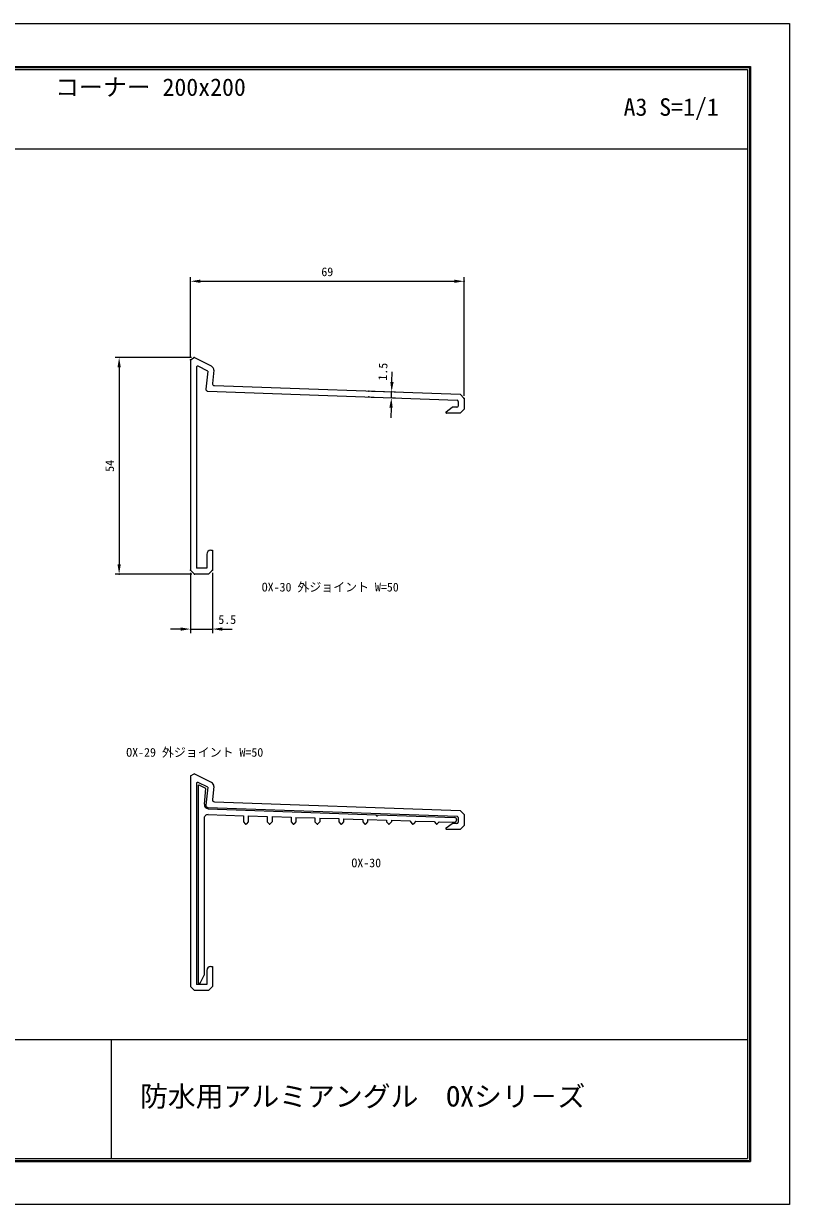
# Model space of a CAD drawing. Units: millimetres, scale not verified. Extents: x -210 to 210, y -148 to 148.
# Drawn here: x 17.5 to 210, y -148.5 to 148.5 of the extents above; entities that cross this region are included whole.
import ezdxf
from ezdxf.enums import TextEntityAlignment as Align

# ---------------------------------------------------------------- set-up
doc = ezdxf.new("R2010")
doc.units = ezdxf.units.MM
doc.header["$LTSCALE"] = 0.5
doc.header["$PDMODE"] = 32
doc.header["$PDSIZE"] = 0.1
for name, color, linetype, lineweight in [('0-1_1-1図枠', 3, 'Continuous', 18), ('0-3_2-1寸法', 7, 'Continuous', 9), ('0-4_Defpoints', 7, 'Continuous', 9), ('0-6_5-1実寸型', 1, 'Continuous', 18)]:
    doc.layers.add(name, color=color, linetype=linetype, lineweight=lineweight)
doc.layers.add('0-2_1-2図名', color=7, linetype='Continuous')
doc.layers.add('0-5_1-4文字', color=7, linetype='Continuous')
doc.styles.add('ＭＳ ゴシック', font='')
doc.styles.get('ＭＳ ゴシック').set_extended_font_data('MS Gothic')

# ---------------------------------------------------------------- blocks, each defined once
blk = doc.blocks.new('D64')
at = {"layer": '0-3_2-1寸法'}
for p, q in [((269.6909, 213.0059), (250.4868, 213.0059)), ((251.4868, 210.5059), (251.4868, 161.0171)), ((269.7965, 158.5171), (250.4868, 158.5171))]:
    blk.add_line(p, q, dxfattribs=at)
for points in [[(251.0702, 210.5059), (251.9035, 210.5059), (251.4868, 213.0059)], [(251.0702, 161.0171), (251.9035, 161.0171), (251.4868, 158.5171)]]:
    blk.add_solid(points, dxfattribs=at)
at = {"layer": '0-4_Defpoints'}
for p in [(270.3159, 213.0059), (251.4868, 158.5171), (270.4215, 158.5171)]:
    blk.add_point(p, dxfattribs=at)
at = {"layer": '0-3_2-1寸法', "style": 'ＭＳ ゴシック'}
blk.add_text('54', height=2.199, rotation=90, dxfattribs=at).set_placement((250.8618, 184.2615), align=Align.BOTTOM_LEFT)
blk = doc.blocks.new('D65')
at = {"layer": '0-3_2-1寸法'}
for p, q in [((269.4215, 213.0781), (269.4215, 233.1919)), ((271.9215, 232.1919), (335.7215, 232.1919)), ((338.2215, 203.354), (338.2215, 233.1919))]:
    blk.add_line(p, q, dxfattribs=at)
for points in [[(271.9215, 232.6086), (271.9215, 231.7753), (269.4215, 232.1919)], [(335.7215, 232.6086), (335.7215, 231.7753), (338.2215, 232.1919)]]:
    blk.add_solid(points, dxfattribs=at)
at = {"layer": '0-4_Defpoints'}
for p in [(338.2215, 232.1919), (269.4215, 212.4531), (338.2215, 202.729)]:
    blk.add_point(p, dxfattribs=at)
at = {"layer": '0-3_2-1寸法', "style": 'ＭＳ ゴシック'}
blk.add_text('69', height=2.199, dxfattribs=at).set_placement((302.3215, 232.8169), align=Align.BOTTOM_LEFT)
blk = doc.blocks.new('D66')
at = {"layer": '0-3_2-1寸法'}
for p, q in [((320.0771, 206.8776), (320.1662, 209.3761)), ((314.8533, 203.0614), (320.9339, 202.8446)), ((314.9067, 204.5604), (320.9874, 204.3436)), ((319.9345, 202.8802), (319.988, 204.3792)), ((319.8454, 200.3818), (319.7564, 197.8834))]:
    blk.add_line(p, q, dxfattribs=at)
for points in [[(319.6607, 206.8925), (320.4935, 206.8628), (319.988, 204.3792)], [(319.429, 200.3966), (320.2618, 200.3669), (319.9345, 202.8802)]]:
    blk.add_solid(points, dxfattribs=at)
at = {"layer": '0-4_Defpoints'}
for p in [(314.2287, 203.0837), (314.2821, 204.5827), (319.988, 204.3792)]:
    blk.add_point(p, dxfattribs=at)
at = {"layer": '0-3_2-1寸法', "style": 'ＭＳ ゴシック'}
blk.add_text('1.5', height=2.199, rotation=87.958, dxfattribs=at).set_placement((319.4614, 207.1498), align=Align.BOTTOM_LEFT)
blk = doc.blocks.new('D67')
at = {"layer": '0-3_2-1寸法'}
for p, q in [((269.4215, 158.8921), (269.4215, 143.7071)), ((274.9215, 158.8921), (274.9215, 143.7071)), ((266.9215, 144.7071), (264.4215, 144.7071)), ((269.4215, 144.7071), (274.9215, 144.7071)), ((277.4215, 144.7071), (279.9215, 144.7071))]:
    blk.add_line(p, q, dxfattribs=at)
for points in [[(266.9215, 145.1237), (266.9215, 144.2904), (269.4215, 144.7071)], [(277.4215, 145.1237), (277.4215, 144.2904), (274.9215, 144.7071)]]:
    blk.add_solid(points, dxfattribs=at)
at = {"layer": '0-4_Defpoints'}
for p in [(269.4215, 159.5171), (274.9215, 159.5171), (274.9215, 144.7071)]:
    blk.add_point(p, dxfattribs=at)
at = {"layer": '0-3_2-1寸法', "style": 'ＭＳ ゴシック'}
blk.add_text('5.5', height=2.199, dxfattribs=at).set_placement((276.4215, 145.3321), align=Align.BOTTOM_LEFT)

msp = doc.modelspace()

# ---------------------------------------------------------------- linework, layer by layer
at = {"layer": '0-1_1-1図枠'}
for p, q in [((-199.9935, 137.5), (200.0065, 137.5)), ((-199.4935, 137), (199.5065, 137)), ((199.5065, 137), (199.5065, -137)), ((200.0065, 137.5), (200.0065, -137.5)), ((-199.4935, 117), (199.5065, 117)), ((-199.4935, -107), (199.5065, -107)), ((39.5065, -107), (39.5065, -137)), ((-199.9935, -137.5), (200.0065, -137.5)), ((-199.4935, -137), (199.5065, -137))]:
    msp.add_line(p, q, dxfattribs=at)
at = {"layer": '0-4_Defpoints'}
for p, q in [((-200.1935, 137.7), (200.2065, 137.7)), ((-200.1935, 137.7), (200.2065, 137.7)), ((200.2065, 137.7), (200.2065, -137.7)), ((200.2065, 137.7), (200.2065, -137.7)), ((-200.1935, -137.7), (200.2065, -137.7)), ((-200.1935, -137.7), (200.2065, -137.7))]:
    msp.add_line(p, q, dxfattribs=at)
msp.add_lwpolyline([(-209.9935, -148.5), (-209.9935, 148.5), (210.0065, 148.5), (210.0065, -148.5)], close=True, dxfattribs=at)
at = {"layer": '0-6_5-1実寸型'}
for p, q in [((59.4279, 63.9531), (60.3224, 64.5059)), ((59.4279, 63.9531), (59.4279, 11.0171)), ((64.7388, 62.2977), (60.3224, 64.5059)), ((60.9279, 62.0407), (60.9279, 11.5171)), ((63.7598, 61.1102), (61.3621, 62.309)), ((63.7598, 61.1102), (63.3063, 56.5755)), ((65.2866, 61.3038), (64.958, 58.0175)), ((65.4377, 57.4681), (127.2286, 55.2647)), ((63.786, 56.026), (126.4386, 53.7919)), ((126.7279, 53.4921), (126.7279, 52.3171)), ((127.2286, 55.2647), (128.2279, 54.229)), ((128.2279, 54.229), (128.2279, 51.5171)), ((123.7079, 50.8771), (125.2279, 52.0171)), ((127.2279, 50.5171), (123.8279, 50.5171)), ((126.4279, 52.0171), (125.2279, 52.0171)), ((127.2279, 50.5171), (128.2279, 51.5171)), ((63.5279, 15.0171), (63.5279, 11.5171)), ((64.5279, 16.0171), (64.9279, 16.0171)), ((64.9279, 16.0171), (64.9279, 11.0171)), ((60.4279, 10.0171), (59.4279, 11.0171)), ((63.9279, 10.0171), (60.4279, 10.0171)), ((63.5279, 11.5171), (60.9279, 11.5171)), ((63.9279, 10.0171), (64.9279, 11.0171)), ((59.4279, -40.7312), (60.3224, -40.1784)), ((59.4279, -40.7312), (59.4279, -93.6672)), ((64.7388, -42.3866), (60.3224, -40.1784)), ((60.9279, -42.6436), (60.9279, -93.1672)), ((61.3279, -43.2099), (61.3279, -92.8863)), ((63.7598, -43.5741), (61.3621, -42.3753)), ((63.3279, -43.8863), (61.6174, -43.031)), ((62.9252, -47.8746), (63.3279, -43.8863)), ((63.7598, -43.5741), (63.3063, -48.1088)), ((65.2866, -43.3805), (64.958, -46.6668)), ((65.4377, -47.2162), (127.2286, -49.4196)), ((63.786, -48.6583), (126.4386, -50.8924)), ((63.8586, -50.4694), (72.7279, -50.7415)), ((63.8844, -48.9744), (106.0731, -50.4823)), ((106.0731, -50.4823), (106.1393, -50.6562)), ((127.2286, -49.4196), (128.2279, -50.4552)), ((128.2279, -50.4552), (128.2279, -53.1672)), ((62.8279, -51.4689), (62.8279, -90.8863)), ((72.7279, -50.7415), (72.7279, -52.2452)), ((72.7279, -52.2452), (73.174, -52.8138)), ((73.9279, -52.2452), (73.4827, -52.8138)), ((73.9279, -50.7784), (78.7279, -50.9257)), ((73.9279, -50.7784), (73.9279, -52.2452)), ((78.7279, -50.9257), (78.7279, -52.2452)), ((78.7279, -52.2452), (79.174, -52.8138)), ((79.9279, -52.2452), (79.4827, -52.8138)), ((79.9279, -50.9625), (84.7279, -51.1098)), ((79.9279, -50.9625), (79.9279, -52.2452)), ((84.7279, -51.1098), (84.7279, -52.2452)), ((84.7279, -52.2452), (85.174, -52.8138)), ((85.9279, -52.2452), (85.4827, -52.8138)), ((85.9279, -51.1466), (90.7279, -51.2939)), ((85.9279, -51.1466), (85.9279, -52.2452)), ((90.7279, -51.2939), (90.7279, -52.2452)), ((90.7279, -52.2452), (91.174, -52.8138)), ((91.9279, -52.2452), (91.4827, -52.8138)), ((91.9279, -51.3307), (96.7279, -51.478)), ((91.9279, -51.3307), (91.9279, -52.2452)), ((96.7279, -51.478), (96.7279, -52.2452)), ((96.7279, -52.2452), (97.174, -52.8138)), ((97.9279, -52.2452), (97.4827, -52.8138)), ((97.9279, -51.5148), (102.7279, -51.6621)), ((97.9279, -51.5148), (97.9279, -52.2452)), ((102.7279, -51.6621), (102.7279, -52.2452)), ((102.7279, -52.2452), (103.174, -52.8138)), ((103.9279, -52.2452), (103.4827, -52.8138)), ((103.9279, -51.6989), (108.7279, -51.8462)), ((103.9279, -51.6989), (103.9279, -52.2452)), ((106.5685, -50.5), (106.5105, -50.6561)), ((106.5685, -50.5), (125.8458, -51.189)), ((108.7279, -51.8462), (108.7279, -52.2452)), ((108.7279, -52.2452), (109.174, -52.8138)), ((109.9279, -52.2452), (109.4827, -52.8138)), ((109.9279, -51.883), (114.5552, -52.025)), ((109.9279, -51.883), (109.9279, -52.2452)), ((114.5552, -52.025), (115.174, -52.8138)), ((116.0641, -52.0713), (115.4827, -52.8138)), ((116.0641, -52.0713), (120.7032, -52.2137)), ((120.7032, -52.2137), (121.174, -52.8138)), ((121.9233, -52.2511), (121.4827, -52.8138)), ((121.9233, -52.2511), (125.8126, -52.3705)), ((123.7079, -53.8072), (125.2279, -52.6672)), ((126.4279, -52.6672), (125.2279, -52.6672)), ((126.3279, -51.6887), (126.3279, -51.8707)), ((126.7279, -51.1922), (126.7279, -52.3672)), ((127.2279, -54.1672), (128.2279, -53.1672)), ((127.2279, -54.1672), (123.8279, -54.1672)), ((64.5279, -88.6672), (64.9279, -88.6672)), ((64.9279, -88.6672), (64.9279, -93.6672)), ((61.8279, -92.8863), (62.8279, -90.8863)), ((63.5279, -89.6672), (63.5279, -93.1672)), ((60.4279, -94.6672), (59.4279, -93.6672)), ((63.9279, -94.6672), (60.4279, -94.6672)), ((63.5279, -93.1672), (60.9279, -93.1672)), ((61.3279, -92.8863), (61.8279, -92.8863)), ((63.9279, -94.6672), (64.9279, -93.6672))]:
    msp.add_line(p, q, dxfattribs=at)
for centre, radius, start, end in [((61.2279, 62.0407), 0.3, 63.43495, 180), ((64.2916, 61.4033), 1, 354.28941, 63.43495), ((63.8038, 56.5257), 0.5, 174.28941, 267.95776), ((65.4555, 57.9678), 0.5, 174.28941, 267.95776), ((126.4279, 53.4921), 0.3, 0, 87.95776), ((123.8279, 50.7171), 0.2, 126.8699, 270), ((126.4279, 52.3171), 0.3, 270, 0), ((64.5279, 15.0171), 1, 90, 180), ((61.2279, -42.6436), 0.3, 63.43495, 180), ((61.5279, -43.2099), 0.2, 63.43495, 180), ((64.2916, -43.281), 1, 354.28941, 63.43495), ((65.4555, -46.7165), 0.5, 174.28941, 267.95776), ((63.8279, -51.4689), 1, 88.24241, 180), ((63.9201, -47.975), 1, 174.23325, 267.95298), ((63.8038, -48.1586), 0.5, 174.28941, 267.95776), ((73.3279, -52.6863), 0.2, 219.60616, 320.39384), ((79.3279, -52.6863), 0.2, 219.60616, 320.39384), ((85.3279, -52.6863), 0.2, 219.60616, 320.39384), ((91.3279, -52.6863), 0.2, 219.60616, 320.39384), ((97.3279, -52.6863), 0.2, 219.60616, 320.39384), ((103.3279, -52.6863), 0.2, 219.60616, 320.39384), ((106.3245, -50.5807), 0.2, 202.13608, 337.86392), ((109.3279, -52.6863), 0.2, 219.60616, 320.39384), ((115.3279, -52.6863), 0.2, 219.60616, 320.39384), ((121.3279, -52.6863), 0.2, 219.60616, 320.39384), ((125.8279, -51.8707), 0.5, 268.24241, 0), ((125.8279, -51.6887), 0.5, 0, 87.95298), ((126.4279, -52.3672), 0.3, 270, 0), ((126.4279, -51.1922), 0.3, 0, 87.95776), ((123.8279, -53.9672), 0.2, 126.8699, 270), ((64.5279, -89.6672), 1, 90, 180)]:
    msp.add_arc(centre, radius, start, end, dxfattribs=at)

# ---------------------------------------------------------------- block references
at = {"layer": '0-3_2-1寸法'}
for name in ['D65', 'D64', 'D66', 'D67']:
    msp.add_blockref(name, (-209.9935, -148.5), dxfattribs=at)

# ---------------------------------------------------------------- texts
at = {"layer": '0-2_1-2図名', "style": 'ＭＳ ゴシック'}
msp.add_text('防水用アルミアングル\u3000OXシリ－ズ', height=5.132, dxfattribs=at).set_placement((46.7349, -125.4289), align=Align.BOTTOM_LEFT)
at = {"layer": '0-3_2-1寸法', "style": 'ＭＳ ゴシック'}
for s, p in [('OX-30 外ジョイント W=50', (77.3402, 5)), ('OX-29 外ジョイント W=50', (43.2726, -36.5607)), ('OX-30', (99.8834, -64.3625))]:
    msp.add_text(s, height=2.199, dxfattribs=at).set_placement(p, align=Align.BOTTOM_LEFT)
at = {"layer": '0-5_1-4文字', "style": 'ＭＳ ゴシック'}
for s, p in [('コーナー 200x200', (25.4049, 129)), ('A3 S=1/1', (168.3186, 124))]:
    msp.add_text(s, height=4.399, dxfattribs=at).set_placement(p, align=Align.BOTTOM_LEFT)

doc.saveas('drawing.dxf')
